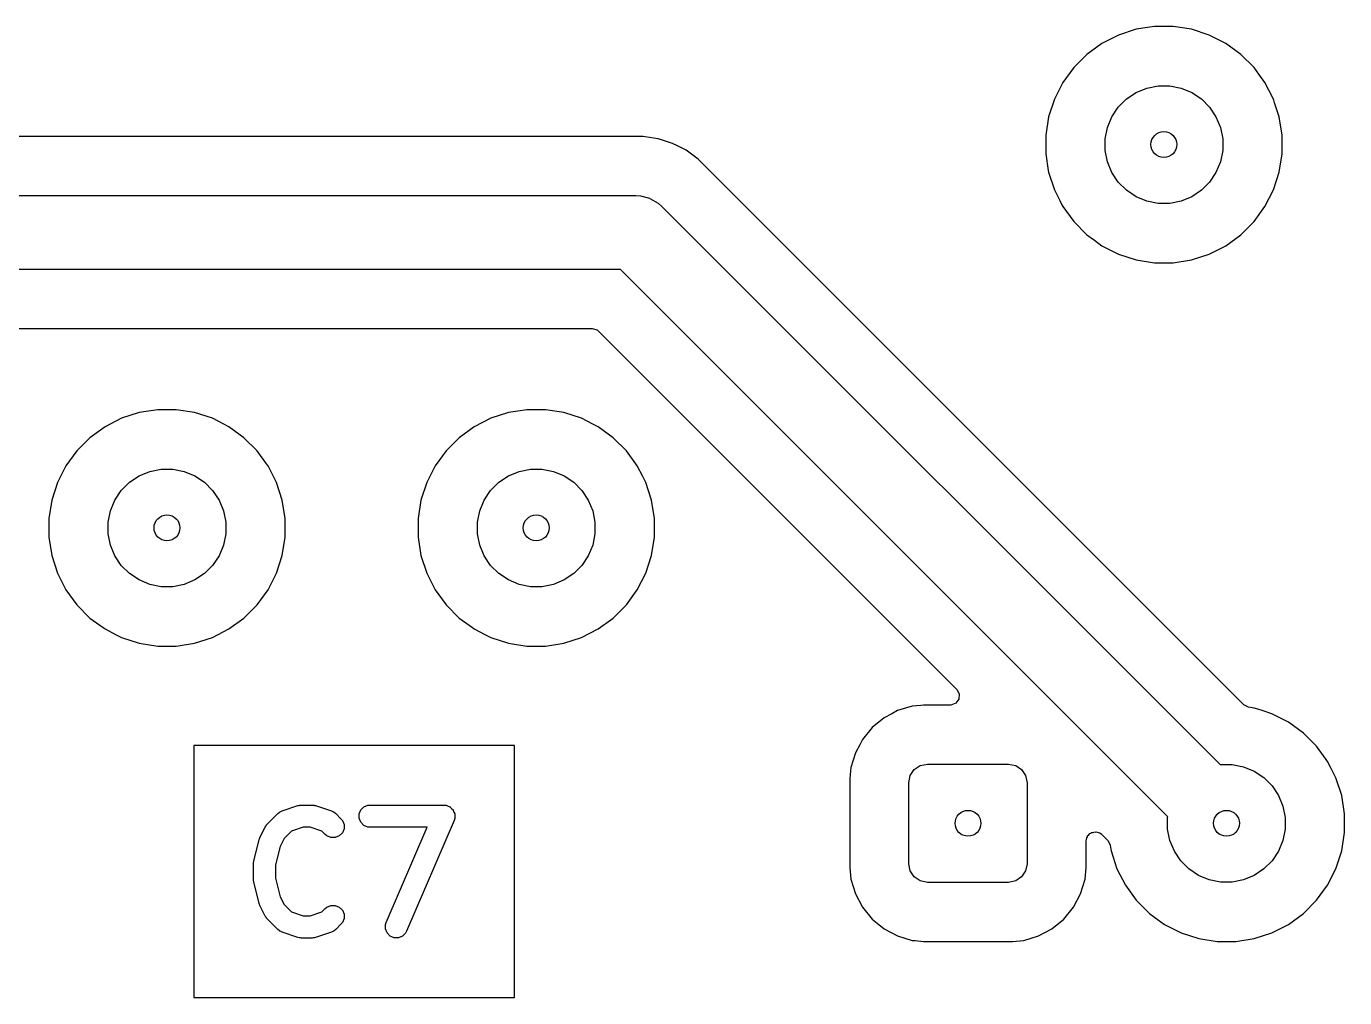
# Model space of a CAD drawing. Extents: x 20 to 124, y -124 to -20.
# Drawn here: x 86.1 to 103.95, y -107.35 to -94.2 of the extents above; entities that cross this region are included whole.
import ezdxf

# ---------------------------------------------------------------- set-up
doc = ezdxf.new("R2010")
doc.units = 0
doc.layers.add('BLACK', color=7, linetype='CONTINUOUS')
doc.layers.add('WHITE', color=7, linetype='CONTINUOUS')

msp = doc.modelspace()

# ---------------------------------------------------------------- linework, layer by layer
at = {"layer": 'BLACK', "linetype": 'CONTINUOUS'}
for p, q in [((101.125214, -94.23641), (100.885616, -94.31426)), ((101.278076, -94.212199), (101.125214, -94.23641)), ((101.374038, -94.197), (101.278076, -94.212199)), ((101.625962, -94.197), (101.374038, -94.197)), ((101.72193, -94.2122), (101.625962, -94.197)), ((101.874785, -94.23641), (101.72193, -94.2122)), ((102.114383, -94.31426), (101.874785, -94.23641)), ((100.661151, -94.428632), (100.45735, -94.576701)), ((100.885616, -94.31426), (100.661151, -94.428632)), ((102.223418, -94.369817), (102.114383, -94.31426)), ((102.338845, -94.42863), (102.223418, -94.369817)), ((102.338847, -94.428631), (102.338845, -94.42863)), ((102.338848, -94.428632), (102.338847, -94.428631)), ((102.542649, -94.576701), (102.338848, -94.428632)), ((100.457345, -94.576705), (100.279205, -94.754845)), ((100.45735, -94.576701), (100.457345, -94.576705)), ((102.542654, -94.576705), (102.542649, -94.576701)), ((102.720794, -94.754845), (102.542654, -94.576705)), ((100.279201, -94.75485), (100.131132, -94.958651)), ((100.279205, -94.754845), (100.279201, -94.75485)), ((102.720798, -94.75485), (102.720794, -94.754845)), ((102.785239, -94.843546), (102.720798, -94.75485)), ((100.131132, -94.958651), (100.01676, -95.183116)), ((102.86887, -94.958655), (102.785239, -94.843546)), ((102.921465, -95.061879), (102.86887, -94.958655)), ((100.992485, -95.179092), (101.122883, -95.091963)), ((101.122883, -95.091963), (101.267772, -95.031948)), ((101.267772, -95.031948), (101.421586, -95.001352)), ((101.421586, -95.001352), (101.578414, -95.001352)), ((101.578414, -95.001352), (101.732228, -95.031948)), ((101.732228, -95.031948), (101.877117, -95.091963)), ((101.877117, -95.091963), (102.007515, -95.179092)), ((102.983239, -95.183116), (102.921465, -95.061879)), ((100.01676, -95.183116), (99.93891, -95.422714)), ((100.794463, -95.420383), (100.881592, -95.289985)), ((100.881592, -95.289985), (100.992485, -95.179092)), ((102.007515, -95.179092), (102.118408, -95.289985)), ((102.118408, -95.289985), (102.205537, -95.420383)), ((102.983239, -95.183118), (102.983239, -95.183116)), ((102.983241, -95.183121), (102.983239, -95.183118)), ((102.98739, -95.195892), (102.983241, -95.183121)), ((102.993513, -95.214737), (102.98739, -95.195892)), ((102.998852, -95.231166), (102.993513, -95.214737)), ((103.061089, -95.42271), (102.998852, -95.231166)), ((99.93891, -95.422715), (99.8995, -95.671538)), ((99.93891, -95.422714), (99.93891, -95.422715)), ((100.734448, -95.565272), (100.794463, -95.420383)), ((102.205537, -95.420383), (102.265552, -95.565272)), ((103.061089, -95.422711), (103.061089, -95.42271)), ((103.06109, -95.422715), (103.061089, -95.422711)), ((103.1005, -95.671538), (103.06109, -95.422715)), ((94.449651, -95.687), (85.031142, -95.687)), ((94.449652, -95.687), (94.449651, -95.687)), ((94.475803, -95.691142), (94.449652, -95.687)), ((99.8995, -95.671538), (99.8995, -95.923462)), ((100.703852, -95.719086), (100.734448, -95.565272)), ((102.265552, -95.565272), (102.296148, -95.719086)), ((103.1005, -95.923462), (103.1005, -95.671538)), ((94.651835, -95.719022), (94.475803, -95.691142)), ((94.725303, -95.742894), (94.651835, -95.719022)), ((94.749176, -95.750651), (94.725303, -95.742894)), ((94.846519, -95.78228), (94.749176, -95.750651)), ((94.913424, -95.81637), (94.846519, -95.78228)), ((95.028911, -95.875213), (94.913424, -95.81637)), ((100.703852, -95.875914), (100.703852, -95.719086)), ((102.296148, -95.719086), (102.296148, -95.875914)), ((95.194519, -95.995534), (95.028911, -95.875213)), ((95.194521, -95.995536), (95.194519, -95.995534)), ((100.097038, -100.898053), (95.194521, -95.995536)), ((99.8995, -95.923462), (99.935167, -96.148651)), ((100.734448, -96.029728), (100.703852, -95.875914)), ((100.794463, -96.174617), (100.734448, -96.029728)), ((102.265552, -96.029728), (102.205537, -96.174617)), ((102.296148, -95.875914), (102.265552, -96.029728)), ((103.06109, -96.172285), (103.1005, -95.923462)), ((99.935167, -96.148651), (99.93891, -96.172285)), ((99.93891, -96.172285), (100.01676, -96.411883)), ((100.881592, -96.305015), (100.794463, -96.174617)), ((102.205537, -96.174617), (102.118408, -96.305015)), ((102.983241, -96.411879), (103.06109, -96.172285)), ((100.992485, -96.415908), (100.881592, -96.305015)), ((102.118408, -96.305015), (102.007515, -96.415908)), ((84.333429, -96.4875), (94.3473, -96.4875)), ((94.3473, -96.4875), (94.412548, -96.491777)), ((94.412548, -96.491777), (94.412563, -96.491777)), ((94.412563, -96.491777), (94.533854, -96.524277)), ((94.533854, -96.524277), (94.538642, -96.52556)), ((94.538642, -96.52556), (94.651681, -96.590823)), ((100.01676, -96.411883), (100.088884, -96.553432)), ((100.088884, -96.553432), (100.119089, -96.612714)), ((101.122883, -96.503037), (100.992485, -96.415908)), ((101.267772, -96.563052), (101.122883, -96.503037)), ((101.421586, -96.593648), (101.267772, -96.563052)), ((101.732228, -96.563052), (101.578414, -96.593648)), ((101.877117, -96.503037), (101.732228, -96.563052)), ((102.007515, -96.415908), (101.877117, -96.503037)), ((102.86887, -96.636345), (102.983241, -96.411879)), ((94.651681, -96.590823), (94.651696, -96.590838)), ((94.651696, -96.590838), (94.700853, -96.633947)), ((94.700853, -96.633947), (102.260022, -104.193115)), ((100.119089, -96.612714), (100.131132, -96.636348)), ((100.131132, -96.636348), (100.279201, -96.840149)), ((101.578414, -96.593648), (101.421586, -96.593648)), ((102.720793, -96.840156), (102.86887, -96.636345)), ((100.279201, -96.840149), (100.279205, -96.840154)), ((100.279205, -96.840154), (100.457345, -97.018294)), ((102.542656, -97.018293), (102.720793, -96.840156)), ((100.457345, -97.018294), (100.45735, -97.018298)), ((100.45735, -97.018298), (100.561422, -97.09391)), ((100.561422, -97.09391), (100.661155, -97.16637)), ((102.338845, -97.16637), (102.542656, -97.018293)), ((100.661155, -97.16637), (100.776586, -97.225185)), ((100.776586, -97.225185), (100.885616, -97.280739)), ((100.885616, -97.280739), (100.885618, -97.280739)), ((100.885618, -97.280739), (100.885621, -97.280741)), ((100.885621, -97.280741), (101.125215, -97.35859)), ((101.874785, -97.35859), (102.114379, -97.280741)), ((102.114379, -97.280741), (102.338845, -97.16637)), ((101.125215, -97.35859), (101.374038, -97.398)), ((101.374038, -97.398), (101.374039, -97.398)), ((101.374039, -97.398), (101.625961, -97.398)), ((101.625961, -97.398), (101.625962, -97.398)), ((101.625962, -97.398), (101.874785, -97.35859)), ((94.140194, -97.4875), (84.333429, -97.4875)), ((101.552915, -104.900222), (94.140194, -97.4875)), ((85.031142, -98.288), (93.757253, -98.288)), ((93.757253, -98.288), (93.824292, -98.307685)), ((93.824292, -98.307685), (93.844934, -98.324319)), ((93.844934, -98.324319), (98.695934, -103.175319)), ((87.625214, -99.42641), (87.385616, -99.50426)), ((87.749626, -99.406705), (87.625214, -99.42641)), ((87.874038, -99.387), (87.749626, -99.406705)), ((88.125962, -99.387), (87.874038, -99.387)), ((88.374785, -99.42641), (88.125962, -99.387)), ((88.614383, -99.50426), (88.374785, -99.42641)), ((92.625214, -99.42641), (92.385616, -99.50426)), ((92.749626, -99.406705), (92.625214, -99.42641)), ((92.874038, -99.387), (92.749626, -99.406705)), ((93.125962, -99.387), (92.874038, -99.387)), ((93.374785, -99.42641), (93.125962, -99.387)), ((93.614383, -99.50426), (93.374785, -99.42641)), ((87.385616, -99.50426), (87.161151, -99.618632)), ((88.768747, -99.582913), (88.614383, -99.50426)), ((88.838845, -99.61863), (88.768747, -99.582913)), ((92.385616, -99.50426), (92.161151, -99.618632)), ((93.768747, -99.582913), (93.614383, -99.50426)), ((93.838845, -99.61863), (93.768747, -99.582913)), ((86.957345, -99.766705), (86.779205, -99.944845)), ((86.95735, -99.766701), (86.957345, -99.766705)), ((87.161151, -99.618632), (86.95735, -99.766701)), ((88.838847, -99.618631), (88.838845, -99.61863)), ((88.838848, -99.618632), (88.838847, -99.618631)), ((89.042649, -99.766701), (88.838848, -99.618632)), ((89.042654, -99.766705), (89.042649, -99.766701)), ((89.220794, -99.944845), (89.042654, -99.766705)), ((91.957345, -99.766705), (91.779205, -99.944845)), ((91.95735, -99.766701), (91.957345, -99.766705)), ((92.161151, -99.618632), (91.95735, -99.766701)), ((93.838847, -99.618631), (93.838845, -99.61863)), ((93.838848, -99.618632), (93.838847, -99.618631)), ((94.042649, -99.766701), (93.838848, -99.618632)), ((94.042654, -99.766705), (94.042649, -99.766701)), ((94.220794, -99.944845), (94.042654, -99.766705)), ((86.779201, -99.94485), (86.631132, -100.148651)), ((86.779205, -99.944845), (86.779201, -99.94485)), ((89.220798, -99.94485), (89.220794, -99.944845)), ((89.346929, -100.118456), (89.220798, -99.94485)), ((91.779201, -99.94485), (91.631132, -100.148651)), ((91.779205, -99.944845), (91.779201, -99.94485)), ((94.220798, -99.94485), (94.220794, -99.944845)), ((94.346929, -100.118456), (94.220798, -99.94485)), ((86.631132, -100.148651), (86.51676, -100.373116)), ((89.36887, -100.148655), (89.346929, -100.118456)), ((89.441747, -100.291684), (89.36887, -100.148655)), ((91.631132, -100.148651), (91.51676, -100.373116)), ((94.36887, -100.148655), (94.346929, -100.118456)), ((94.441747, -100.291684), (94.36887, -100.148655)), ((87.492485, -100.369092), (87.622883, -100.281963)), ((87.622883, -100.281963), (87.767772, -100.221948)), ((87.767772, -100.221948), (87.921586, -100.191352)), ((87.921586, -100.191352), (88.078414, -100.191352)), ((88.078414, -100.191352), (88.232228, -100.221948)), ((88.232228, -100.221948), (88.377117, -100.281963)), ((88.377117, -100.281963), (88.507515, -100.369092)), ((89.483239, -100.373116), (89.441747, -100.291684)), ((92.492485, -100.369092), (92.622883, -100.281963)), ((92.622883, -100.281963), (92.767772, -100.221948)), ((92.767772, -100.221948), (92.921586, -100.191352)), ((92.921586, -100.191352), (93.078414, -100.191352)), ((93.078414, -100.191352), (93.232228, -100.221948)), ((93.232228, -100.221948), (93.377117, -100.281963)), ((93.377117, -100.281963), (93.507515, -100.369092)), ((94.483239, -100.373116), (94.441747, -100.291684)), ((86.51676, -100.373116), (86.43891, -100.612714)), ((87.294463, -100.610383), (87.381592, -100.479985)), ((87.381592, -100.479985), (87.492485, -100.369092)), ((88.507515, -100.369092), (88.618408, -100.479985)), ((88.618408, -100.479985), (88.705537, -100.610383)), ((89.483239, -100.373118), (89.483239, -100.373116)), ((89.483241, -100.373121), (89.483239, -100.373118)), ((89.56109, -100.612715), (89.483241, -100.373121)), ((91.51676, -100.373116), (91.43891, -100.612714)), ((92.294463, -100.610383), (92.381592, -100.479985)), ((92.381592, -100.479985), (92.492485, -100.369092)), ((93.507515, -100.369092), (93.618408, -100.479985)), ((93.618408, -100.479985), (93.705537, -100.610383)), ((94.483239, -100.373118), (94.483239, -100.373116)), ((94.483241, -100.373121), (94.483239, -100.373118)), ((94.56109, -100.612715), (94.483241, -100.373121)), ((86.43891, -100.612714), (86.3995, -100.861538)), ((87.234448, -100.755272), (87.294463, -100.610383)), ((88.705537, -100.610383), (88.765552, -100.755272)), ((89.6005, -100.861538), (89.56109, -100.612715)), ((91.43891, -100.612714), (91.3995, -100.861538)), ((92.234448, -100.755272), (92.294463, -100.610383)), ((93.705537, -100.610383), (93.765552, -100.755272)), ((94.6005, -100.861538), (94.56109, -100.612715)), ((86.3995, -100.861538), (86.3995, -101.113461)), ((87.203852, -100.909086), (87.234448, -100.755272)), ((88.765552, -100.755272), (88.796148, -100.909086)), ((89.6005, -101.113462), (89.6005, -100.861538)), ((91.3995, -100.861538), (91.3995, -101.113461)), ((92.203852, -100.909086), (92.234448, -100.755272)), ((93.765552, -100.755272), (93.796148, -100.909086)), ((94.6005, -101.113462), (94.6005, -100.861538)), ((87.203852, -101.065914), (87.203852, -100.909086)), ((88.796148, -100.909086), (88.796148, -101.065914)), ((92.203852, -101.065914), (92.203852, -100.909086)), ((93.796148, -100.909086), (93.796148, -101.065914)), ((102.578708, -103.379723), (100.097038, -100.898053)), ((86.3995, -101.113461), (86.43891, -101.362285)), ((87.234448, -101.219728), (87.203852, -101.065914)), ((87.294463, -101.364617), (87.234448, -101.219728)), ((88.765552, -101.219728), (88.705537, -101.364617)), ((88.796148, -101.065914), (88.765552, -101.219728)), ((89.56109, -101.362285), (89.6005, -101.113462)), ((91.3995, -101.113461), (91.43891, -101.362285)), ((92.234448, -101.219728), (92.203852, -101.065914)), ((92.294463, -101.364617), (92.234448, -101.219728)), ((93.765552, -101.219728), (93.705537, -101.364617)), ((93.796148, -101.065914), (93.765552, -101.219728)), ((94.56109, -101.362285), (94.6005, -101.113462)), ((86.43891, -101.362285), (86.51676, -101.601883)), ((87.381592, -101.495015), (87.294463, -101.364617)), ((88.705537, -101.364617), (88.618408, -101.495015)), ((89.483241, -101.601879), (89.56109, -101.362285)), ((91.43891, -101.362285), (91.51676, -101.601883)), ((92.381592, -101.495015), (92.294463, -101.364617)), ((93.705537, -101.364617), (93.618408, -101.495015)), ((94.483241, -101.601879), (94.56109, -101.362285)), ((87.492485, -101.605908), (87.381592, -101.495015)), ((88.618408, -101.495015), (88.507515, -101.605908)), ((92.492485, -101.605908), (92.381592, -101.495015)), ((93.618408, -101.495015), (93.507515, -101.605908)), ((86.51676, -101.601883), (86.631132, -101.826348)), ((87.622883, -101.693037), (87.492485, -101.605908)), ((87.767772, -101.753052), (87.622883, -101.693037)), ((87.921586, -101.783648), (87.767772, -101.753052)), ((88.232228, -101.753052), (88.078414, -101.783648)), ((88.377117, -101.693037), (88.232228, -101.753052)), ((88.507515, -101.605908), (88.377117, -101.693037)), ((89.36887, -101.826345), (89.483241, -101.601879)), ((91.51676, -101.601883), (91.631132, -101.826348)), ((92.622883, -101.693037), (92.492485, -101.605908)), ((92.767772, -101.753052), (92.622883, -101.693037)), ((92.921586, -101.783648), (92.767772, -101.753052)), ((93.232228, -101.753052), (93.078414, -101.783648)), ((93.377117, -101.693037), (93.232228, -101.753052)), ((93.507515, -101.605908), (93.377117, -101.693037)), ((94.36887, -101.826345), (94.483241, -101.601879)), ((86.631132, -101.826348), (86.779201, -102.030149)), ((88.078414, -101.783648), (87.921586, -101.783648)), ((89.220793, -102.030156), (89.36887, -101.826345)), ((91.631132, -101.826348), (91.779201, -102.030149)), ((93.078414, -101.783648), (92.921586, -101.783648)), ((94.220793, -102.030156), (94.36887, -101.826345)), ((86.779201, -102.030149), (86.779205, -102.030154)), ((86.779205, -102.030154), (86.957345, -102.208294)), ((89.042656, -102.208293), (89.220793, -102.030156)), ((91.779201, -102.030149), (91.779205, -102.030154)), ((91.779205, -102.030154), (91.957345, -102.208294)), ((94.042656, -102.208293), (94.220793, -102.030156)), ((86.957345, -102.208294), (86.95735, -102.208298)), ((86.95735, -102.208298), (87.135117, -102.337452)), ((88.838845, -102.35637), (89.042656, -102.208293)), ((91.957345, -102.208294), (91.95735, -102.208298)), ((91.95735, -102.208298), (92.135117, -102.337452)), ((93.838845, -102.35637), (94.042656, -102.208293)), ((87.135117, -102.337452), (87.161155, -102.35637)), ((87.161155, -102.35637), (87.304184, -102.429247)), ((87.304184, -102.429247), (87.385616, -102.470739)), ((87.385616, -102.470739), (87.385618, -102.470739)), ((87.385618, -102.470739), (87.385621, -102.470741)), ((87.385621, -102.470741), (87.625215, -102.54859)), ((88.374785, -102.54859), (88.614379, -102.470741)), ((88.614379, -102.470741), (88.838845, -102.35637)), ((92.135117, -102.337452), (92.161155, -102.35637)), ((92.161155, -102.35637), (92.304184, -102.429247)), ((92.304184, -102.429247), (92.385616, -102.470739)), ((92.385616, -102.470739), (92.385618, -102.470739)), ((92.385618, -102.470739), (92.385621, -102.470741)), ((92.385621, -102.470741), (92.625215, -102.54859)), ((93.374785, -102.54859), (93.614379, -102.470741)), ((93.614379, -102.470741), (93.838845, -102.35637)), ((87.625215, -102.54859), (87.874038, -102.588)), ((87.874038, -102.588), (87.874039, -102.588)), ((87.874039, -102.588), (88.125961, -102.588)), ((88.125961, -102.588), (88.125962, -102.588)), ((88.125962, -102.588), (88.374785, -102.54859)), ((92.625215, -102.54859), (92.874038, -102.588)), ((92.874038, -102.588), (92.874039, -102.588)), ((92.874039, -102.588), (93.125961, -102.588)), ((93.125961, -102.588), (93.125962, -102.588)), ((93.125962, -102.588), (93.374785, -102.54859)), ((98.695934, -103.175319), (98.729419, -103.236642)), ((98.682563, -103.362267), (98.617099, -103.386684)), ((98.724435, -103.306334), (98.682563, -103.362267)), ((98.729419, -103.236642), (98.724435, -103.306334)), ((97.814787, -103.504259), (97.71085, -103.559815)), ((97.893343, -103.462269), (97.814787, -103.504259)), ((98.091367, -103.402199), (97.893343, -103.462269)), ((98.207598, -103.390751), (98.091367, -103.402199)), ((98.245692, -103.387), (98.207598, -103.390751)), ((98.608253, -103.387), (98.245692, -103.387)), ((98.617099, -103.386684), (98.608253, -103.387)), ((102.583855, -103.384585), (102.578708, -103.379723)), ((102.646989, -103.414515), (102.583855, -103.384585)), ((102.722083, -103.426409), (102.646989, -103.414515)), ((102.771725, -103.442539), (102.722083, -103.426409)), ((102.832444, -103.462268), (102.771725, -103.442539)), ((102.961679, -103.504259), (102.832444, -103.462268)), ((103.186145, -103.61863), (102.961679, -103.504259)), ((97.550889, -103.691089), (97.419617, -103.851047)), ((97.710847, -103.559817), (97.550889, -103.691089)), ((97.710848, -103.559816), (97.710847, -103.559817)), ((97.71085, -103.559815), (97.710848, -103.559816)), ((103.186147, -103.618631), (103.186145, -103.61863)), ((103.186148, -103.618632), (103.186147, -103.618631)), ((103.389949, -103.766701), (103.186148, -103.618632)), ((97.419615, -103.85105), (97.380943, -103.923398)), ((97.419617, -103.851047), (97.419615, -103.85105)), ((103.389954, -103.766705), (103.389949, -103.766701)), ((103.568094, -103.944845), (103.389954, -103.766705)), ((92.705853, -103.933603), (88.363225, -103.933603)), ((88.363225, -103.933603), (88.363225, -107.348053)), ((92.705853, -107.348053), (92.705853, -103.933603)), ((97.322069, -104.033543), (97.261999, -104.231567)), ((97.380943, -103.923398), (97.322069, -104.033543)), ((103.568098, -103.94485), (103.568094, -103.944845)), ((103.697252, -104.122617), (103.568098, -103.94485)), ((97.261999, -104.231567), (97.257714, -104.275077)), ((98.120523, -104.260723), (98.201629, -104.20653)), ((98.201629, -104.20653), (98.2973, -104.1875)), ((98.2973, -104.1875), (99.3973, -104.1875)), ((99.3973, -104.1875), (99.492971, -104.20653)), ((99.492971, -104.20653), (99.574077, -104.260723)), ((102.260022, -104.193115), (102.268886, -104.191352)), ((102.268886, -104.191352), (102.425714, -104.191352)), ((102.425714, -104.191352), (102.579528, -104.221948)), ((102.579528, -104.221948), (102.724417, -104.281963)), ((103.71617, -104.148655), (103.697252, -104.122617)), ((103.765993, -104.246439), (103.71617, -104.148655)), ((103.830539, -104.373116), (103.765993, -104.246439)), ((97.257714, -104.275077), (97.2468, -104.385892)), ((97.2468, -104.385892), (97.2468, -105.589108)), ((98.0473, -104.4375), (98.06633, -104.341829)), ((98.06633, -104.341829), (98.120523, -104.260723)), ((99.574077, -104.260723), (99.62827, -104.341829)), ((99.62827, -104.341829), (99.6473, -104.4375)), ((102.724417, -104.281963), (102.854815, -104.369092)), ((102.854815, -104.369092), (102.965708, -104.479985)), ((103.830539, -104.373118), (103.830539, -104.373116)), ((103.830541, -104.373121), (103.830539, -104.373118)), ((103.90839, -104.612715), (103.830541, -104.373121)), ((98.0473, -105.5375), (98.0473, -104.4375)), ((99.6473, -104.4375), (99.6473, -105.5375)), ((102.965708, -104.479985), (103.052837, -104.610383)), ((103.052837, -104.610383), (103.112852, -104.755272)), ((103.9478, -104.861538), (103.90839, -104.612715)), ((89.559709, -104.819955), (89.773994, -104.748526)), ((89.773994, -104.748526), (89.788503, -104.745226)), ((89.788503, -104.745226), (89.792165, -104.74371)), ((89.792165, -104.74371), (89.797473, -104.743187)), ((89.797473, -104.743187), (89.802668, -104.742006)), ((89.802668, -104.742006), (89.806617, -104.742286)), ((89.806617, -104.742286), (89.821429, -104.740828)), ((89.821429, -104.740828), (89.964286, -104.740828)), ((89.964286, -104.740828), (89.979097, -104.742286)), ((89.979097, -104.742286), (89.983047, -104.742006)), ((89.983047, -104.742006), (89.988241, -104.743187)), ((89.988241, -104.743187), (89.99355, -104.74371)), ((89.99355, -104.74371), (89.997212, -104.745227)), ((89.997212, -104.745227), (90.01172, -104.748526)), ((90.01172, -104.748526), (90.226006, -104.819954)), ((90.62528, -104.807492), (90.666664, -104.766108)), ((90.666664, -104.766108), (90.720736, -104.74371)), ((90.720736, -104.74371), (90.75, -104.740828)), ((90.75, -104.740828), (91.75, -104.740828)), ((91.75, -104.740828), (91.779264, -104.74371)), ((91.779264, -104.74371), (91.780125, -104.744066)), ((91.780125, -104.744066), (91.781055, -104.744078)), ((91.781055, -104.744078), (91.807116, -104.755247)), ((91.807116, -104.755247), (91.833336, -104.766108)), ((91.833336, -104.766108), (91.833994, -104.766766)), ((91.833994, -104.766766), (91.83485, -104.767133)), ((91.83485, -104.767133), (91.85464, -104.787412)), ((91.85464, -104.787412), (91.87472, -104.807492)), ((103.112852, -104.755272), (103.143448, -104.909086)), ((89.35822, -104.999048), (89.501077, -104.856191)), ((89.501077, -104.856191), (89.523807, -104.837536)), ((89.523807, -104.837536), (89.528788, -104.835472)), ((89.528788, -104.835472), (89.532858, -104.831943)), ((89.532858, -104.831943), (89.559709, -104.819955)), ((90.226006, -104.819954), (90.252857, -104.831943)), ((90.252857, -104.831943), (90.256927, -104.835473)), ((90.256927, -104.835473), (90.261907, -104.837536)), ((90.261907, -104.837536), (90.284638, -104.856191)), ((90.284638, -104.856191), (90.356066, -104.927619)), ((90.356066, -104.927619), (90.374721, -104.950349)), ((90.374721, -104.950349), (90.397117, -105.004422)), ((90.602882, -104.861564), (90.62528, -104.807492)), ((90.602882, -104.920092), (90.602882, -104.861564)), ((90.62528, -104.974164), (90.602882, -104.920092)), ((91.887872, -104.949916), (91.245015, -106.449916)), ((91.87472, -104.807492), (91.875077, -104.808354)), ((91.875077, -104.808354), (91.875727, -104.80902)), ((91.875727, -104.80902), (91.886245, -104.835315)), ((91.886245, -104.835315), (91.897118, -104.861564)), ((91.89675, -104.921883), (91.887872, -104.949916)), ((91.896761, -104.920953), (91.89675, -104.921883)), ((91.897118, -104.920092), (91.896761, -104.920953)), ((91.897118, -104.861564), (91.897118, -104.862497)), ((91.897118, -104.862497), (91.897463, -104.86336)), ((91.897463, -104.86336), (91.897118, -104.891677)), ((91.897118, -104.891677), (91.897118, -104.920092)), ((101.551152, -104.909086), (101.552915, -104.900222)), ((101.551152, -105.065914), (101.551152, -104.909086)), ((103.143448, -104.909086), (103.143448, -105.065914)), ((103.9478, -105.113462), (103.9478, -104.861538)), ((89.258693, -105.180889), (89.330122, -105.038032)), ((89.330122, -105.038032), (89.338049, -105.025438)), ((89.338049, -105.025438), (89.339565, -105.021779)), ((89.339565, -105.021779), (89.342946, -105.017659)), ((89.342946, -105.017659), (89.345787, -105.013146)), ((89.345787, -105.013146), (89.34878, -105.010549)), ((89.34878, -105.010549), (89.35822, -104.999048)), ((89.68817, -105.093361), (89.587564, -105.193967)), ((89.845772, -105.040828), (89.68817, -105.093361)), ((89.939946, -105.040828), (89.845772, -105.040828)), ((90.097544, -105.093361), (89.939946, -105.040828)), ((90.143934, -105.139751), (90.097544, -105.093361)), ((90.166664, -105.158406), (90.143934, -105.139751)), ((90.374721, -105.11702), (90.333335, -105.158406)), ((90.397117, -105.062948), (90.374721, -105.11702)), ((90.397117, -105.004422), (90.397117, -105.062948)), ((90.666664, -105.015548), (90.62528, -104.974164)), ((90.720736, -105.037946), (90.666664, -105.015548)), ((90.75, -105.040828), (90.720736, -105.037946)), ((91.522519, -105.040828), (90.75, -105.040828)), ((90.969271, -106.33174), (91.522519, -105.040828)), ((100.467485, -105.159508), (100.484218, -105.145008)), ((100.484218, -105.145008), (100.49749, -105.12728)), ((100.49749, -105.12728), (100.51011, -105.122572)), ((100.51011, -105.122572), (100.520289, -105.113753)), ((100.520289, -105.113753), (100.542206, -105.110601)), ((100.542206, -105.110601), (100.562954, -105.102863)), ((100.562954, -105.102863), (100.576114, -105.105725)), ((100.576114, -105.105725), (100.589447, -105.103809)), ((100.589447, -105.103809), (100.60959, -105.113008)), ((100.60959, -105.113008), (100.631227, -105.117715)), ((100.631227, -105.117715), (100.648952, -105.130983)), ((100.648952, -105.130983), (100.653003, -105.132834)), ((100.653003, -105.132834), (100.659481, -105.138866)), ((100.659481, -105.138866), (100.739523, -105.218908)), ((101.581748, -105.219728), (101.551152, -105.065914)), ((103.143448, -105.065914), (103.112852, -105.219728)), ((103.90839, -105.362285), (103.9478, -105.113462)), ((89.175908, -105.497305), (89.247336, -105.211591)), ((89.247336, -105.211591), (89.248107, -105.209432)), ((89.248107, -105.209432), (89.248184, -105.208352)), ((89.248184, -105.208352), (89.252842, -105.196177)), ((89.252842, -105.196177), (89.257229, -105.1839)), ((89.257229, -105.1839), (89.257873, -105.183029)), ((89.257873, -105.183029), (89.258693, -105.180889)), ((89.534383, -105.300327), (89.471429, -105.552148)), ((89.587564, -105.193967), (89.534383, -105.300327)), ((90.220737, -105.180802), (90.166664, -105.158406)), ((90.279263, -105.180802), (90.220737, -105.180802)), ((90.333335, -105.158406), (90.279263, -105.180802)), ((100.4478, -105.226547), (100.454038, -105.205301)), ((100.4478, -105.589108), (100.4478, -105.226547)), ((100.454038, -105.205301), (100.455618, -105.183213)), ((100.455618, -105.183213), (100.46369, -105.172429)), ((100.46369, -105.172429), (100.467485, -105.159508)), ((100.739523, -105.218908), (100.773008, -105.280231)), ((100.773008, -105.280231), (100.774315, -105.287189)), ((100.774315, -105.287189), (100.786209, -105.362283)), ((101.641763, -105.364617), (101.581748, -105.219728)), ((103.112852, -105.219728), (103.052837, -105.364617)), ((89.173225, -105.515443), (89.174311, -105.504421)), ((89.174311, -105.504421), (89.175158, -105.502376)), ((89.175158, -105.502376), (89.175908, -105.497305)), ((100.786209, -105.362283), (100.813523, -105.446345)), ((100.813523, -105.446345), (100.859909, -105.589108)), ((101.728892, -105.495015), (101.641763, -105.364617)), ((101.839785, -105.605908), (101.728892, -105.495015)), ((102.965708, -105.495015), (102.854815, -105.605908)), ((103.052837, -105.364617), (102.965708, -105.495015)), ((103.830541, -105.601879), (103.90839, -105.362285)), ((89.171429, -105.533685), (89.171931, -105.528581)), ((89.171429, -105.747971), (89.171429, -105.533685)), ((89.171606, -105.526394), (89.173225, -105.515443)), ((89.171931, -105.528581), (89.171606, -105.526394)), ((89.471429, -105.552148), (89.471429, -105.729507)), ((97.2468, -105.589108), (97.251802, -105.639898)), ((97.251802, -105.639898), (97.261999, -105.743432)), ((98.06633, -105.633171), (98.0473, -105.5375)), ((98.120523, -105.714277), (98.06633, -105.633171)), ((99.62827, -105.633171), (99.574077, -105.714277)), ((99.6473, -105.5375), (99.62827, -105.633171)), ((100.4326, -105.743434), (100.4478, -105.589108)), ((100.859909, -105.589108), (100.86406, -105.601881)), ((100.86406, -105.601881), (100.978432, -105.826348)), ((101.970183, -105.693037), (101.839785, -105.605908)), ((102.854815, -105.605908), (102.724417, -105.693037)), ((103.71617, -105.826345), (103.830541, -105.601879)), ((89.171931, -105.753074), (89.171429, -105.747971)), ((89.171606, -105.755262), (89.171931, -105.753074)), ((89.173225, -105.766212), (89.171606, -105.755262)), ((89.174311, -105.777235), (89.173225, -105.766212)), ((89.175158, -105.779279), (89.174311, -105.777235)), ((89.175908, -105.784351), (89.175158, -105.779279)), ((89.247336, -106.070065), (89.175908, -105.784351)), ((89.471429, -105.729507), (89.534383, -105.981328)), ((97.261999, -105.743432), (97.262, -105.743434)), ((97.262, -105.743434), (97.322068, -105.941454)), ((98.201629, -105.76847), (98.120523, -105.714277)), ((98.2973, -105.7875), (98.201629, -105.76847)), ((99.3973, -105.7875), (98.2973, -105.7875)), ((99.492971, -105.76847), (99.3973, -105.7875)), ((99.574077, -105.714277), (99.492971, -105.76847)), ((100.372532, -105.941454), (100.4326, -105.743434)), ((100.978432, -105.826348), (101.126501, -106.030149)), ((102.115072, -105.753052), (101.970183, -105.693037)), ((102.268886, -105.783648), (102.115072, -105.753052)), ((102.425714, -105.783648), (102.268886, -105.783648)), ((102.579528, -105.753052), (102.425714, -105.783648)), ((102.724417, -105.693037), (102.579528, -105.753052)), ((103.568093, -106.030156), (103.71617, -105.826345)), ((89.534383, -105.981328), (89.587564, -106.087688)), ((97.322068, -105.941454), (97.419615, -106.12395)), ((100.274985, -106.12395), (100.372532, -105.941454)), ((101.126501, -106.030149), (101.126505, -106.030154)), ((101.126505, -106.030154), (101.304645, -106.208294)), ((103.389956, -106.208293), (103.568093, -106.030156)), ((89.248107, -106.072223), (89.247336, -106.070065)), ((89.248184, -106.073304), (89.248107, -106.072223)), ((89.252842, -106.085478), (89.248184, -106.073304)), ((89.257229, -106.097756), (89.252842, -106.085478)), ((89.257873, -106.098626), (89.257229, -106.097756)), ((89.258693, -106.100767), (89.257873, -106.098626)), ((89.330122, -106.243624), (89.258693, -106.100767)), ((89.587564, -106.087688), (89.688169, -106.188294)), ((89.688169, -106.188294), (89.845772, -106.240828)), ((89.939943, -106.240828), (90.097545, -106.188294)), ((90.097545, -106.188294), (90.143933, -106.141906)), ((90.143933, -106.141906), (90.166664, -106.123251)), ((90.166664, -106.123251), (90.220736, -106.100854)), ((90.220736, -106.100854), (90.279262, -106.100853)), ((90.279262, -106.100853), (90.333334, -106.12325)), ((90.333334, -106.12325), (90.37472, -106.164635)), ((90.37472, -106.164635), (90.397117, -106.218707)), ((90.397117, -106.218707), (90.397118, -106.277233)), ((97.419615, -106.12395), (97.419617, -106.123952)), ((97.419617, -106.123952), (97.550889, -106.28391)), ((100.14371, -106.28391), (100.274985, -106.12395)), ((101.304645, -106.208294), (101.30465, -106.208298)), ((101.30465, -106.208298), (101.408722, -106.28391)), ((103.186145, -106.35637), (103.389956, -106.208293)), ((89.338049, -106.256217), (89.330122, -106.243624)), ((89.339565, -106.259877), (89.338049, -106.256217)), ((89.342946, -106.263996), (89.339565, -106.259877)), ((89.345787, -106.26851), (89.342946, -106.263996)), ((89.34878, -106.271106), (89.345787, -106.26851)), ((89.35822, -106.282608), (89.34878, -106.271106)), ((89.501077, -106.425466), (89.35822, -106.282608)), ((89.845772, -106.240828), (89.939943, -106.240828)), ((90.356067, -106.354036), (90.284639, -106.425465)), ((90.374721, -106.331306), (90.356067, -106.354036)), ((90.397118, -106.277233), (90.374721, -106.331306)), ((90.95968, -106.418296), (90.960393, -106.359773)), ((90.960393, -106.359773), (90.969271, -106.33174)), ((97.550889, -106.28391), (97.63918, -106.356367)), ((97.63918, -106.356367), (97.71085, -106.415185)), ((99.98375, -106.415185), (100.14371, -106.28391)), ((101.408722, -106.28391), (101.508455, -106.35637)), ((101.508455, -106.35637), (101.623886, -106.415185)), ((102.961679, -106.470741), (103.186145, -106.35637)), ((89.523807, -106.444121), (89.501077, -106.425466)), ((89.528786, -106.446183), (89.523807, -106.444121)), ((89.532858, -106.449715), (89.528786, -106.446183)), ((89.559709, -106.461703), (89.532858, -106.449715)), ((89.773995, -106.533131), (89.559709, -106.461703)), ((89.788507, -106.53643), (89.773995, -106.533131)), ((89.792165, -106.537946), (89.788507, -106.53643)), ((89.797467, -106.538468), (89.792165, -106.537946)), ((89.802669, -106.539651), (89.797467, -106.538468)), ((89.806623, -106.539369), (89.802669, -106.539651)), ((89.821429, -106.540828), (89.806623, -106.539369)), ((89.964286, -106.540828), (89.821429, -106.540828)), ((89.979091, -106.539369), (89.964286, -106.540828)), ((89.983046, -106.539651), (89.979091, -106.539369)), ((89.988247, -106.538468), (89.983046, -106.539651)), ((89.99355, -106.537946), (89.988247, -106.538468)), ((89.997207, -106.53643), (89.99355, -106.537946)), ((90.01172, -106.533131), (89.997207, -106.53643)), ((90.226006, -106.461703), (90.01172, -106.533131)), ((90.252857, -106.449715), (90.226006, -106.461703)), ((90.25693, -106.446181), (90.252857, -106.449715)), ((90.261908, -106.44412), (90.25693, -106.446181)), ((90.284639, -106.425465), (90.261908, -106.44412)), ((90.981416, -106.472636), (90.95968, -106.418296)), ((91.022293, -106.514523), (90.981416, -106.472636)), ((91.076088, -106.537578), (91.022293, -106.514523)), ((91.134611, -106.538291), (91.076088, -106.537578)), ((91.188951, -106.516555), (91.134611, -106.538291)), ((91.230838, -106.475678), (91.188951, -106.516555)), ((91.245015, -106.449916), (91.230838, -106.475678)), ((97.71085, -106.415185), (97.893346, -106.512732)), ((97.893346, -106.512732), (98.091366, -106.5728)), ((98.091366, -106.5728), (98.091365, -106.5728)), ((98.091365, -106.5728), (98.129947, -106.5766)), ((98.129947, -106.5766), (98.245692, -106.588)), ((99.448908, -106.588), (99.603234, -106.5728)), ((99.603234, -106.5728), (99.801254, -106.512732)), ((99.801254, -106.512732), (99.98375, -106.415185)), ((101.623886, -106.415185), (101.732916, -106.470739)), ((101.732916, -106.470739), (101.732918, -106.470739)), ((101.732918, -106.470739), (101.732921, -106.470741)), ((101.732921, -106.470741), (101.972515, -106.54859)), ((101.972515, -106.54859), (102.221338, -106.588)), ((102.473262, -106.588), (102.722085, -106.54859)), ((102.722085, -106.54859), (102.961679, -106.470741)), ((98.245692, -106.588), (98.245695, -106.588)), ((98.245695, -106.588), (99.448905, -106.588)), ((99.448905, -106.588), (99.448908, -106.588)), ((102.221338, -106.588), (102.221339, -106.588)), ((102.221339, -106.588), (102.473261, -106.588)), ((102.473261, -106.588), (102.473262, -106.588)), ((88.363225, -107.348053), (92.705853, -107.348053))]:
    msp.add_line(p, q, dxfattribs=at)
at = {"layer": 'BLACK'}
for centre in [(101.5, -95.7975), (88, -100.9875), (93, -100.9875), (98.8473, -104.9875), (102.3473, -104.9875)]:
    msp.add_circle(centre, 0.175, dxfattribs=at)
at = {"layer": 'WHITE'}
for centre in [(101.5, -95.7975), (88, -100.9875), (93, -100.9875), (98.8473, -104.9875), (102.3473, -104.9875)]:
    msp.add_circle(centre, 0.175, dxfattribs=at)

doc.saveas('drawing.dxf')
